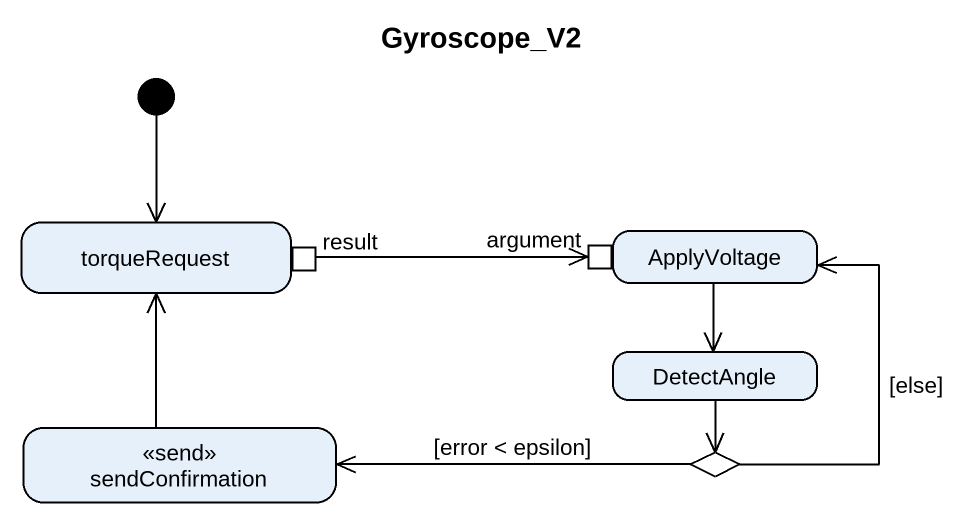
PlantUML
@startuml
title Gyroscope_V2
hide empty description
state torqueRequest {
  state result <<outputPin>>
}
state ApplyVoltage {
  state argument <<inputPin>>
}
state sendConfirmation <<send>>
state DetectAngle
state choice1 <<choice>>
[*] --> torqueRequest
ApplyVoltage --> DetectAngle
result -right-> argument
sendConfirmation -up-> torqueRequest
DetectAngle --> choice1
choice1 -up-> ApplyVoltage : [else]
choice1 -left-> sendConfirmation : [error < epsilon]
@enduml
